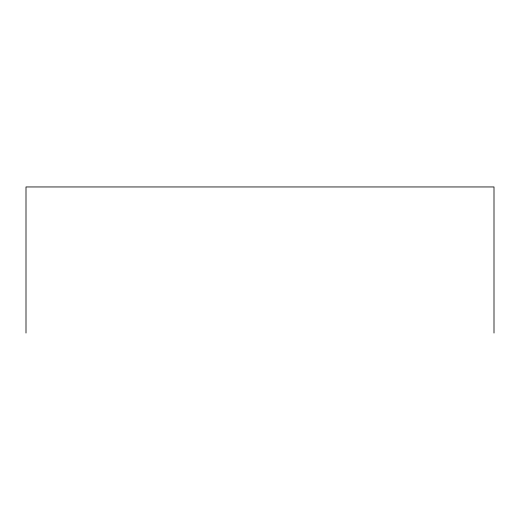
<?xml version="1.0" encoding="UTF-8"?>
<svg xmlns="http://www.w3.org/2000/svg" width="520" height="520" viewBox="0 0 520 520"><rect width="100%" height="100%" fill="white"/><g stroke="black" fill="none" stroke-linecap="round" stroke-linejoin="round"><path stroke-width="0.78" d="M494 333.047L494 186.953L26 186.953L26 333.047"/></g></svg>
